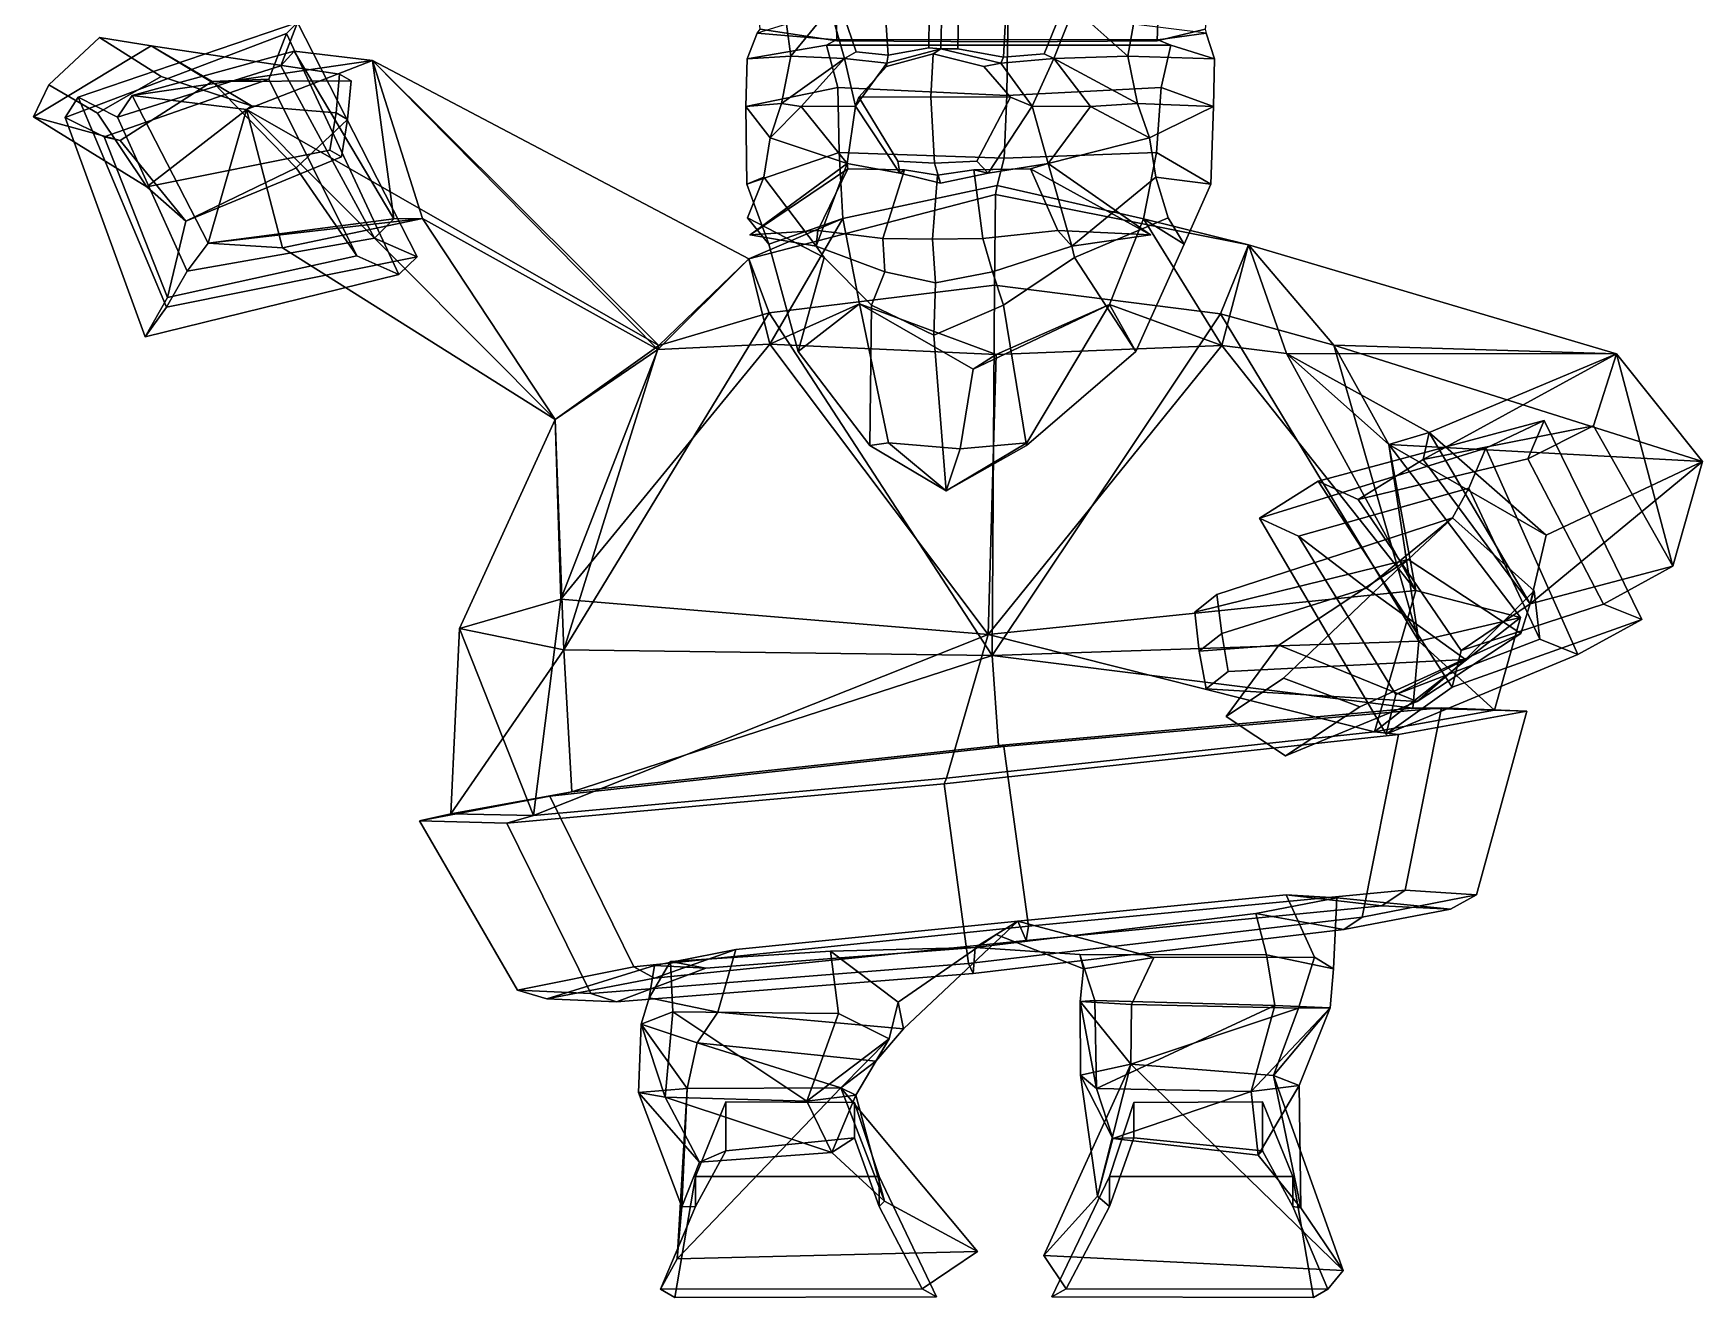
# Model space of a CAD drawing. Extents: x -255 to 185, y -153 to 348.
# Drawn here: x -255.1 to 184.7, y -153 to 180.2 of the extents above; entities that cross this region are included whole.
import ezdxf

# ---------------------------------------------------------------- set-up
doc = ezdxf.new("R2010")
doc.units = 0

msp = doc.modelspace()

# ---------------------------------------------------------------- linework, layer by layer
for p in [(-66.222572, 127.083084, 89.637138), (39.263359, 127.083084, 105.921165)]:
    msp.add_point(p)
for points in [[(-63.615772, 181.305115, 31.94276), (-66.778847, 216.356689, 27.555576), (-44.063305, 209.866287, 8.630617), (-43.405903, 178.257828, 9.94129)], [(53.647171, 181.305115, 50.044823), (41.012802, 178.257828, 22.973137), (42.03484, 209.866287, 21.921721), (57.985985, 216.356689, 46.815716)], [(-43.405903, 178.257828, 9.94129), (-44.063305, 209.866287, 8.630617), (1.888039, 207.216537, -3.524388), (1.665681, 177.979523, -2.083991)], [(41.012802, 178.257828, 22.973137), (1.665681, 177.979523, -2.083991), (1.888039, 207.216537, -3.524388), (42.03484, 209.866287, 21.921721)], [(-29.916672, 174.485229, 101.761505), (-31.123451, 193.026566, 103.529274), (-41.690067, 185.089523, 91.682381), (-38.338566, 175.387405, 95.176292)], [(-19.053858, 185.057297, 107.05761), (-31.123451, 193.026566, 103.529274), (-29.916672, 174.485229, 101.761505), (-19.182201, 176.380859, 107.889008)], [(-11.35046, 185.170303, 108.434357), (-11.509648, 176.124832, 109.465569), (0.508793, 173.904236, 105.802223), (1.482751, 192.365707, 108.352036)], [(0.508793, 173.904236, 105.802223), (11.191002, 174.867905, 100.925957), (15.472085, 185.209595, 97.907326), (1.482751, 192.365707, 108.352036)], [(-55.542297, 174.217697, 72.899765), (-45.18869, 186.868561, 90.701309), (-56.677032, 182.672897, 71.807686)], [(-41.372402, 173.633575, 95.742607), (-45.18869, 186.868561, 90.701309), (-55.542297, 174.217697, 72.899765)], [(-38.338566, 175.387405, 95.176292), (-41.690067, 185.089523, 91.682381), (-45.18869, 186.868561, 90.701309), (-41.372402, 173.633575, 95.742607)], [(-19.182201, 176.380859, 107.889008), (-16.047752, 176.137283, 111.6996), (-15.709216, 186.82869, 109.698982), (-19.053858, 185.057297, 107.05761)], [(-11.509648, 176.124832, 109.465569), (-11.35046, 185.170303, 108.434357), (-15.709216, 186.82869, 109.698982), (-16.047752, 176.137283, 111.6996)], [(11.191002, 174.867905, 100.925957), (13.794371, 173.633575, 104.258797), (18.997942, 186.868561, 100.609901), (15.472085, 185.209595, 97.907326)], [(13.794371, 173.633575, 104.258797), (33.308609, 174.217697, 86.615814), (18.997942, 186.868561, 100.609901)], [(33.308609, 174.217697, 86.615814), (34.777851, 182.672897, 85.92572), (18.997942, 186.868561, 100.609901)], [(-246.80159, 158.073776, 133.712631), (-188.457596, 180.156128, 143.633804), (-185.583435, 183.100906, 110.665543), (-243.382813, 163.391571, 100.384758)], [(-243.382813, 163.391571, 100.384758), (-185.583435, 183.100906, 110.665543), (-189.945602, 171.638016, 108.190933), (-232.964371, 158.134689, 100.737732)], [(-153.971588, 121.31144, 103.93055), (-165.228592, 126.255821, 103.423943), (-189.945602, 171.638016, 108.190933), (-185.583435, 183.100906, 110.665543)], [(-153.971588, 121.31144, 103.93055), (-185.583435, 183.100906, 110.665543), (-188.457596, 180.156128, 143.633804), (-158.827713, 116.67012, 137.201401)], [(-56.677032, 182.672897, 71.807686), (-64.391365, 180.273972, 32.779327), (-67.026314, 173.533615, 33.541374), (-55.542297, 174.217697, 72.899765)], [(-63.615772, 181.305115, 31.94276), (-43.405903, 178.257828, 9.94129), (-43.552105, 178.524857, 9.02585), (-64.391365, 180.273972, 32.779327)], [(34.777851, 182.672897, 85.92572), (33.308609, 174.217697, 86.615814), (56.126816, 173.533615, 52.552719), (53.902344, 180.273972, 51.040512)], [(53.647171, 181.305115, 50.044823), (53.902344, 180.273972, 51.040512), (41.196213, 178.524857, 22.108582), (41.012802, 178.257828, 22.973137)], [(-251.080063, 166.613571, 206.415359), (-237.763992, 179.156372, 217.988693), (-224.138855, 176.940018, 152.466873), (-255.148087, 158.204346, 148.664505)], [(-255.148087, 158.204346, 148.664505), (-224.138855, 176.940018, 152.466873), (-208.003754, 167.501816, 124.292854), (-232.28627, 152.020691, 121.928535)], [(-238.229385, 159.198929, 223.505905), (-221.485886, 168.883438, 225.134064), (-237.763992, 179.156372, 217.988693), (-251.080063, 166.613571, 206.415359)], [(-246.80159, 158.073776, 133.712631), (-236.519684, 152.928406, 134.068192), (-193.105637, 168.182617, 141.038025), (-188.457596, 180.156128, 143.633804)], [(-221.485886, 168.883438, 225.134064), (-197.637146, 161.112137, 178.442535), (-224.138855, 176.940018, 152.466873), (-237.763992, 179.156372, 217.988693)], [(-174.480911, 169.444504, 182.858292), (-171.381012, 167.681885, 170.845016), (-208.003754, 167.501816, 124.292854), (-224.138855, 176.940018, 152.466873)], [(-175.38559, 159.244049, 185.126144), (-174.480911, 169.444504, 182.858292), (-224.138855, 176.940018, 152.466873), (-197.637146, 161.112137, 178.442535)], [(-158.827713, 116.67012, 137.201401), (-188.457596, 180.156128, 143.633804), (-193.105637, 168.182617, 141.038025), (-169.872818, 121.562004, 136.711227)], [(-67.38401, 160.975174, 35.711987), (-67.026314, 173.533615, 33.541374), (-46.154213, 177.110245, 5.840429), (-43.133179, 165.985321, 4.73352)], [(-67.026314, 173.533615, 33.541374), (-64.391365, 180.273972, 32.779327), (-43.552105, 178.524857, 9.02585), (-46.154213, 177.110245, 5.840429)], [(-46.154213, 177.110245, 5.840429), (-43.552105, 178.524857, 9.02585), (1.469992, 178.639954, -1.585823), (1.573461, 177.078156, -2.448456)], [(-43.133179, 165.985321, 4.73352), (-46.154213, 177.110245, 5.840429), (1.573461, 177.078156, -2.448456), (1.350809, 163.872452, -1.006172)], [(-43.405903, 178.257828, 9.94129), (1.665681, 177.979523, -2.083991), (1.469992, 178.639954, -1.585823), (-43.552105, 178.524857, 9.02585)], [(-18.038393, 174.781555, 126.332764), (-16.047752, 176.137283, 111.6996), (-30.226189, 172.398865, 103.987755), (-30.288801, 171.523148, 120.780563)], [(-29.916672, 174.485229, 101.761505), (-30.226189, 172.398865, 103.987755), (-16.047752, 176.137283, 111.6996), (-19.182201, 176.380859, 107.889008)], [(-18.038393, 174.781555, 126.332764), (-4.683965, 171.523148, 124.733231), (-0.203789, 172.398865, 108.62236), (-16.047752, 176.137283, 111.6996)], [(0.508793, 173.904236, 105.802223), (-11.509648, 176.124832, 109.465569), (-16.047752, 176.137283, 111.6996), (-0.203789, 172.398865, 108.62236)], [(42.033154, 165.985321, 17.880779), (1.350809, 163.872452, -1.006172), (1.573461, 177.078156, -2.448456), (44.579754, 177.110245, 19.847174)], [(41.012802, 178.257828, 22.973137), (41.196213, 178.524857, 22.108582), (1.469992, 178.639954, -1.585823), (1.665681, 177.979523, -2.083991)], [(44.579754, 177.110245, 19.847174), (1.573461, 177.078156, -2.448456), (1.469992, 178.639954, -1.585823), (41.196213, 178.524857, 22.108582)], [(56.126816, 173.533615, 52.552719), (44.579754, 177.110245, 19.847174), (41.196213, 178.524857, 22.108582), (53.902344, 180.273972, 51.040512)], [(55.813305, 160.975174, 54.730148), (42.033154, 165.985321, 17.880779), (44.579754, 177.110245, 19.847174), (56.126816, 173.533615, 52.552719)], [(-232.964371, 158.134689, 100.737732), (-189.945602, 171.638016, 108.190933), (-186.414871, 175.498718, 71.490311), (-229.087021, 163.812515, 64.388062)], [(-229.087021, 163.812515, 64.388062), (-186.414871, 175.498718, 71.490311), (-165.761673, 173.111649, 21.410667)], [(-229.087021, 163.812515, 64.388062), (-165.761673, 173.111649, 21.410667), (-198.951675, 160.195145, -5.183687)], [(-90.337349, 97.985352, -41.213226), (-198.951675, 160.195145, -5.183687), (-165.761673, 173.111649, 21.410667)], [(-186.414871, 175.498718, 71.490311), (-189.945602, 171.638016, 108.190933), (-165.228592, 126.255821, 103.423943), (-160.163696, 131.374725, 67.121361)], [(-160.163696, 131.374725, 67.121361), (-165.761673, 173.111649, 21.410667), (-186.414871, 175.498718, 71.490311)], [(-90.630913, 96.917099, 36.567669), (-66.61805, 120.829483, -16.016901), (-165.761673, 173.111649, 21.410667)], [(-90.630913, 96.917099, 36.567669), (-165.761673, 173.111649, 21.410667), (-152.562958, 131.456985, 49.060009)], [(-90.337349, 97.985352, -41.213226), (-165.761673, 173.111649, 21.410667), (-66.61805, 120.829483, -16.016901)], [(-160.163696, 131.374725, 67.121361), (-152.562958, 131.456985, 49.060009), (-165.761673, 173.111649, 21.410667)], [(-55.542297, 174.217697, 72.899765), (-67.026314, 173.533615, 33.541374), (-67.38401, 160.975174, 35.711987), (-57.989632, 161.755402, 72.328491)], [(-57.989632, 161.755402, 72.328491), (-41.372402, 173.633575, 95.742607), (-55.542297, 174.217697, 72.899765)], [(-52.847858, 160.919083, 97.23243), (-41.372402, 173.633575, 95.742607), (-57.989632, 161.755402, 72.328491)], [(-52.847858, 160.919083, 97.23243), (-38.483135, 161.05722, 102.60128), (-41.372402, 173.633575, 95.742607)], [(-29.916672, 174.485229, 101.761505), (-38.338566, 175.387405, 95.176292), (-41.372402, 173.633575, 95.742607), (-30.226189, 172.398865, 103.987755)], [(-38.483135, 161.05722, 102.60128), (-30.226189, 172.398865, 103.987755), (-41.372402, 173.633575, 95.742607)], [(-37.649647, 163.371857, 120.863708), (-30.288801, 171.523148, 120.780563), (-30.226189, 172.398865, 103.987755), (-38.483135, 161.05722, 102.60128)], [(-18.680056, 163.528275, 130.489365), (-18.038393, 174.781555, 126.332764), (-30.288801, 171.523148, 120.780563), (-37.649647, 163.371857, 120.863708)], [(-18.680056, 163.528275, 130.489365), (2.30915, 163.371857, 127.032211), (-4.683965, 171.523148, 124.733231), (-18.038393, 174.781555, 126.332764)], [(2.30915, 163.371857, 127.032211), (8.086886, 161.05722, 109.790367), (-0.203789, 172.398865, 108.62236), (-4.683965, 171.523148, 124.733231)], [(0.508793, 173.904236, 105.802223), (-0.203789, 172.398865, 108.62236), (13.794371, 173.633575, 104.258797), (11.191002, 174.867905, 100.925957)], [(8.086886, 161.05722, 109.790367), (13.794371, 173.633575, 104.258797), (-0.203789, 172.398865, 108.62236)], [(23.401918, 160.919083, 109.00322), (13.794371, 173.633575, 104.258797), (8.086886, 161.05722, 109.790367)], [(35.814289, 161.755402, 86.809158), (33.308609, 174.217697, 86.615814), (13.794371, 173.633575, 104.258797)], [(23.401918, 160.919083, 109.00322), (35.814289, 161.755402, 86.809158), (13.794371, 173.633575, 104.258797)], [(33.308609, 174.217697, 86.615814), (35.814289, 161.755402, 86.809158), (55.813305, 160.975174, 54.730148), (56.126816, 173.533615, 52.552719)], [(-238.229385, 159.198929, 223.505905), (-225.240341, 139.740845, 161.111969), (-197.637146, 161.112137, 178.442535), (-221.485886, 168.883438, 225.134064)], [(-232.28627, 152.020691, 121.928535), (-208.003754, 167.501816, 124.292854), (-193.105637, 168.182617, 141.038025), (-236.519684, 152.928406, 134.068192)], [(-185.90657, 144.808517, 130.927795), (-169.872818, 121.562004, 136.711227), (-193.105637, 168.182617, 141.038025), (-208.003754, 167.501816, 124.292854)], [(-172.401627, 157.479691, 173.063446), (-185.90657, 144.808517, 130.927795), (-208.003754, 167.501816, 124.292854), (-171.381012, 167.681885, 170.845016)], [(-175.38559, 159.244049, 185.126144), (-172.401627, 157.479691, 173.063446), (-171.381012, 167.681885, 170.845016), (-174.480911, 169.444504, 182.858292)], [(-238.229385, 159.198929, 223.505905), (-251.080063, 166.613571, 206.415359), (-255.148087, 158.204346, 148.664505), (-225.240341, 139.740845, 161.111969)], [(-220.090393, 108.032555, 93.748138), (-225.716736, 100.283081, 127.336884), (-246.80159, 158.073776, 133.712631), (-243.382813, 163.391571, 100.384758)], [(-220.090393, 108.032555, 93.748138), (-243.382813, 163.391571, 100.384758), (-232.964371, 158.134689, 100.737732), (-214.591171, 117.54747, 96.02726)], [(-209.069748, 124.959267, 60.169834), (-214.591171, 117.54747, 96.02726), (-232.964371, 158.134689, 100.737732), (-229.087021, 163.812515, 64.388062)], [(-209.069748, 124.959267, 60.169834), (-229.087021, 163.812515, 64.388062), (-198.951675, 160.195145, -5.183687)], [(-67.145752, 140.464691, 37.103729), (-67.38401, 160.975174, 35.711987), (-43.133179, 165.985321, 4.73352), (-42.777374, 148.864197, 7.760934)], [(-42.777374, 148.864197, 7.760934), (-43.133179, 165.985321, 4.73352), (1.350809, 163.872452, -1.006172), (0.664328, 147.344559, 3.440773)], [(-27.326706, 146.49855, 117.386497), (-37.649647, 163.371857, 120.863708), (-38.483135, 161.05722, 102.60128), (-26.780931, 143.373932, 104.097717)], [(-17.724314, 145.989075, 124.298195), (-18.680056, 163.528275, 130.489365), (-37.649647, 163.371857, 120.863708), (-27.326706, 146.49855, 117.386497)], [(-17.724314, 145.989075, 124.298195), (-6.484663, 146.49855, 120.60392), (2.30915, 163.371857, 127.032211), (-18.680056, 163.528275, 130.489365)], [(-6.484663, 146.49855, 120.60392), (-3.52182, 143.373932, 107.688263), (8.086886, 161.05722, 109.790367), (2.30915, 163.371857, 127.032211)], [(40.780975, 148.864197, 20.659967), (0.664328, 147.344559, 3.440773), (1.350809, 163.872452, -1.006172), (42.033154, 165.985321, 17.880779)], [(55.166447, 140.464691, 55.985252), (40.780975, 148.864197, 20.659967), (42.033154, 165.985321, 17.880779), (55.813305, 160.975174, 54.730148)], [(-177.010605, 149.406158, 187.17012), (-175.38559, 159.244049, 185.126144), (-197.637146, 161.112137, 178.442535), (-225.240341, 139.740845, 161.111969)], [(-209.069748, 124.959267, 60.169834), (-198.951675, 160.195145, -5.183687), (-189.459579, 123.680771, 17.093657)], [(-117.661179, 78.481995, -2.581536), (-198.951675, 160.195145, -5.183687), (-90.337349, 97.985352, -41.213226)], [(-189.459579, 123.680771, 17.093657), (-198.951675, 160.195145, -5.183687), (-117.661179, 78.481995, -2.581536)], [(-177.010605, 149.406158, 187.17012), (-173.912262, 147.638229, 175.117096), (-172.401627, 157.479691, 173.063446), (-175.38559, 159.244049, 185.126144)], [(-57.989632, 161.755402, 72.328491), (-67.38401, 160.975174, 35.711987), (-61.008141, 152.696167, 71.257843)], [(-62.660114, 142.296875, 71.157944), (-61.008141, 152.696167, 71.257843), (-67.38401, 160.975174, 35.711987), (-67.145752, 140.464691, 37.103729)], [(-61.008141, 152.696167, 71.257843), (-52.847858, 160.919083, 97.23243), (-57.989632, 161.755402, 72.328491)], [(-40.692982, 145.882019, 95.827637), (-52.847858, 160.919083, 97.23243), (-61.008141, 152.696167, 71.257843)], [(-40.692982, 145.882019, 95.827637), (-38.483135, 161.05722, 102.60128), (-52.847858, 160.919083, 97.23243)], [(-26.780931, 143.373932, 104.097717), (-38.483135, 161.05722, 102.60128), (-40.692982, 145.882019, 95.827637)], [(-3.52182, 143.373932, 107.688263), (12.236502, 145.882019, 103.998444), (8.086886, 161.05722, 109.790367)], [(12.236502, 145.882019, 103.998444), (23.401918, 160.919083, 109.00322), (8.086886, 161.05722, 109.790367)], [(12.236502, 145.882019, 103.998444), (39.015144, 152.696167, 86.698593), (23.401918, 160.919083, 109.00322)], [(39.015144, 152.696167, 86.698593), (35.814289, 161.755402, 86.809158), (23.401918, 160.919083, 109.00322)], [(35.814289, 161.755402, 86.809158), (39.015144, 152.696167, 86.698593), (55.813305, 160.975174, 54.730148)], [(40.620342, 142.296875, 87.101517), (55.166447, 140.464691, 55.985252), (55.813305, 160.975174, 54.730148), (39.015144, 152.696167, 86.698593)], [(-225.240341, 139.740845, 161.111969), (-255.148087, 158.204346, 148.664505), (-232.28627, 152.020691, 121.928535), (-214.934036, 130.730011, 127.693863)], [(-225.716736, 100.283081, 127.336884), (-219.791306, 110.567017, 129.798019), (-236.519684, 152.928406, 134.068192), (-246.80159, 158.073776, 133.712631)], [(-173.912262, 147.638229, 175.117096), (-214.934036, 130.730011, 127.693863), (-185.90657, 144.808517, 130.927795), (-172.401627, 157.479691, 173.063446)], [(-214.934036, 130.730011, 127.693863), (-232.28627, 152.020691, 121.928535), (-236.519684, 152.928406, 134.068192), (-219.791306, 110.567017, 129.798019)], [(-62.660114, 142.296875, 71.157944), (-48.880344, 124.149048, 101.051727), (-40.692982, 145.882019, 95.827637), (-61.008141, 152.696167, 71.257843)], [(40.620342, 142.296875, 87.101517), (39.015144, 152.696167, 86.698593), (12.236502, 145.882019, 103.998444), (18.467363, 124.149048, 111.448296)], [(-177.010605, 149.406158, 187.17012), (-225.240341, 139.740845, 161.111969), (-214.934036, 130.730011, 127.693863), (-173.912262, 147.638229, 175.117096)], [(-61.363564, 124.649696, 42.216919), (-67.145752, 140.464691, 37.103729), (-42.777374, 148.864197, 7.760934), (-41.830132, 131.439804, 16.072109)], [(-40.484512, 144.494675, 110.393547), (-40.692982, 145.882019, 95.827637), (-66.222572, 127.083084, 89.637138)], [(-66.222572, 127.083084, 89.637138), (-40.692982, 145.882019, 95.827637), (-48.880344, 124.149048, 101.051727)], [(-41.830132, 131.439804, 16.072109), (-42.777374, 148.864197, 7.760934), (0.664328, 147.344559, 3.440773), (-1.163156, 140.133286, -2.944823)], [(-40.484512, 144.494675, 110.393547), (-25.596313, 144.244858, 112.812729), (-26.780931, 143.373932, 104.097717), (-40.692982, 145.882019, 95.827637)], [(-17.724314, 145.989075, 124.298195), (-27.326706, 146.49855, 117.386497), (-26.780931, 143.373932, 104.097717), (-16.077002, 140.706894, 111.889069)], [(-17.724314, 145.989075, 124.298195), (-16.077002, 140.706894, 111.889069), (-3.52182, 143.373932, 107.688263), (-6.484663, 146.49855, 120.60392)], [(7.645284, 144.494675, 117.82341), (12.236502, 145.882019, 103.998444), (-3.52182, 143.373932, 107.688263), (-7.279364, 144.244858, 115.64035)], [(37.406353, 131.320496, 20.337887), (-1.163156, 140.133286, -2.944823), (0.664328, 147.344559, 3.440773), (40.780975, 148.864197, 20.659967)], [(7.645284, 144.494675, 117.82341), (39.263359, 127.083084, 105.921165), (12.236502, 145.882019, 103.998444)], [(39.263359, 127.083084, 105.921165), (18.467363, 124.149048, 111.448296), (12.236502, 145.882019, 103.998444)], [(48.111507, 124.649696, 59.11676), (37.406353, 131.320496, 20.337887), (40.780975, 148.864197, 20.659967), (55.166447, 140.464691, 55.985252)], [(-214.934036, 130.730011, 127.693863), (-219.791306, 110.567017, 129.798019), (-169.872818, 121.562004, 136.711227), (-185.90657, 144.808517, 130.927795)], [(-61.363564, 124.649696, 42.216919), (-66.927933, 131.577713, 73.759735), (-62.660114, 142.296875, 71.157944), (-67.145752, 140.464691, 37.103729)], [(-62.660114, 142.296875, 71.157944), (-66.927933, 131.577713, 73.759735), (-46.775249, 121.106827, 92.01059), (-48.880344, 124.149048, 101.051727)], [(-48.435726, 128.268234, 111.604538), (-40.484512, 144.494675, 110.393547), (-66.222572, 127.083084, 89.637138)], [(-25.596313, 144.244858, 112.812729), (-40.484512, 144.494675, 110.393547), (-48.435726, 128.268234, 111.604538), (-31.319176, 126.161255, 123.241043)], [(-31.319176, 126.161255, 123.241043), (-18.250368, 125.965935, 125.967888), (-16.86758, 142.892532, 117.010345), (-25.596313, 144.244858, 112.812729)], [(-16.86758, 142.892532, 117.010345), (-16.077002, 140.706894, 111.889069), (-26.780931, 143.373932, 104.097717), (-25.596313, 144.244858, 112.812729)], [(-4.967642, 126.161255, 127.308975), (-7.279364, 144.244858, 115.64035), (-16.86758, 142.892532, 117.010345), (-18.250368, 125.965935, 125.967888)], [(-16.86758, 142.892532, 117.010345), (-7.279364, 144.244858, 115.64035), (-3.52182, 143.373932, 107.688263), (-16.077002, 140.706894, 111.889069)], [(-7.279364, 144.244858, 115.64035), (-4.967642, 126.161255, 127.308975), (14.861176, 128.268234, 121.375778), (7.645284, 144.494675, 117.82341)], [(14.861176, 128.268234, 121.375778), (39.263359, 127.083084, 105.921165), (7.645284, 144.494675, 117.82341)], [(40.620342, 142.296875, 87.101517), (18.467363, 124.149048, 111.448296), (19.186682, 121.106827, 102.193245), (43.904896, 131.577713, 90.869179)], [(48.111507, 124.649696, 59.11676), (55.166447, 140.464691, 55.985252), (40.620342, 142.296875, 87.101517), (43.904896, 131.577713, 90.869179)], [(-1.56854, 137.712708, -19.10129), (-66.61805, 120.829483, -16.016901), (-41.830132, 131.439804, 16.072109), (-1.163156, 140.133286, -2.944823)], [(-1.56854, 137.712708, -19.10129), (-1.861367, 113.901237, -60.303764), (-61.276657, 106.541382, -53.880993), (-66.61805, 120.829483, -16.016901)], [(-1.56854, 137.712708, -19.10129), (65.047554, 124.511055, -17.582775), (57.644547, 106.321152, -54.058025), (-1.861367, 113.901237, -60.303764)], [(-1.163156, 140.133286, -2.944823), (37.406353, 131.320496, 20.337887), (65.047554, 124.511055, -17.582775), (-1.56854, 137.712708, -19.10129)], [(-160.163696, 131.374725, 67.121361), (-165.228592, 126.255821, 103.423943), (-214.591171, 117.54747, 96.02726), (-209.069748, 124.959267, 60.169834)], [(-209.069748, 124.959267, 60.169834), (-189.459579, 123.680771, 17.093657), (-152.562958, 131.456985, 49.060009)], [(-209.069748, 124.959267, 60.169834), (-152.562958, 131.456985, 49.060009), (-160.163696, 131.374725, 67.121361)], [(-189.459579, 123.680771, 17.093657), (-117.661179, 78.481995, -2.581536), (-152.562958, 131.456985, 49.060009)], [(-117.661179, 78.481995, -2.581536), (-90.630913, 96.917099, 36.567669), (-152.562958, 131.456985, 49.060009)], [(-46.775249, 121.106827, 92.01059), (-66.927933, 131.577713, 73.759735), (-61.363564, 124.649696, 42.216919), (-53.633892, 96.401901, 59.936028)], [(-66.61805, 120.829483, -16.016901), (-61.117832, 98.2696, 45.175285), (-41.830132, 131.439804, 16.072109)], [(-48.880344, 124.149048, 101.051727), (-48.435726, 128.268234, 111.604538), (-66.222572, 127.083084, 89.637138)], [(-53.633892, 96.401901, 59.936028), (-61.363564, 124.649696, 42.216919), (-41.830132, 131.439804, 16.072109), (-37.405914, 108.912811, 43.150249)], [(-61.117832, 98.2696, 45.175285), (-37.405914, 108.912811, 43.150249), (-41.830132, 131.439804, 16.072109)], [(-31.319176, 126.161255, 123.241043), (-48.435726, 128.268234, 111.604538), (-48.880344, 124.149048, 101.051727), (-30.780252, 117.339317, 113.012444)], [(-4.967642, 126.161255, 127.308975), (-2.396972, 117.339317, 117.394012), (18.467363, 124.149048, 111.448296), (14.861176, 128.268234, 121.375778)], [(18.467363, 124.149048, 111.448296), (39.263359, 127.083084, 105.921165), (14.861176, 128.268234, 121.375778)], [(19.186682, 121.106827, 102.193245), (35.39835, 96.401901, 73.680069), (48.111507, 124.649696, 59.11676), (43.904896, 131.577713, 90.869179)], [(35.39835, 96.401901, 73.680069), (28.431683, 108.776924, 48.00967), (37.406353, 131.320496, 20.337887), (48.111507, 124.649696, 59.11676)], [(58.029037, 97.992752, 44.95274), (37.406353, 131.320496, 20.337887), (28.431683, 108.776924, 48.00967)], [(65.047554, 124.511055, -17.582775), (37.406353, 131.320496, 20.337887), (58.029037, 97.992752, 44.95274)], [(-220.090393, 108.032555, 93.748138), (-214.591171, 117.54747, 96.02726), (-165.228592, 126.255821, 103.423943), (-153.971588, 121.31144, 103.93055)], [(-34.324596, 108.62722, 114.566277), (-30.780252, 117.339317, 113.012444), (-48.880344, 124.149048, 101.051727), (-46.775249, 121.106827, 92.01059)], [(-18.250368, 125.965935, 125.967888), (-31.319176, 126.161255, 123.241043), (-30.780252, 117.339317, 113.012444), (-17.444, 114.502724, 120.744331)], [(-18.250368, 125.965935, 125.967888), (-17.444, 114.502724, 120.744331), (-2.396972, 117.339317, 117.394012), (-4.967642, 126.161255, 127.308975)], [(0.513804, 108.62722, 119.944328), (19.186682, 121.106827, 102.193245), (18.467363, 124.149048, 111.448296), (-2.396972, 117.339317, 117.394012)], [(87.554291, 98.052299, -41.483418), (57.644547, 106.321152, -54.058025), (65.047554, 124.511055, -17.582775)], [(75.112999, 95.839668, 33.118591), (65.047554, 124.511055, -17.582775), (58.029037, 97.992752, 44.95274)], [(75.112999, 95.839668, 33.118591), (162.087585, 95.749313, 50.156635), (65.047554, 124.511055, -17.582775)], [(87.554291, 98.052299, -41.483418), (65.047554, 124.511055, -17.582775), (162.087585, 95.749313, 50.156635)], [(-225.716736, 100.283081, 127.336884), (-158.827713, 116.67012, 137.201401), (-169.872818, 121.562004, 136.711227), (-219.791306, 110.567017, 129.798019)], [(-220.090393, 108.032555, 93.748138), (-153.971588, 121.31144, 103.93055), (-158.827713, 116.67012, 137.201401), (-225.716736, 100.283081, 127.336884)], [(-90.630913, 96.917099, 36.567669), (-61.117832, 98.2696, 45.175285), (-66.61805, 120.829483, -16.016901)], [(-90.337349, 97.985352, -41.213226), (-66.61805, 120.829483, -16.016901), (-61.276657, 106.541382, -53.880993)], [(-34.727776, 71.582695, 95.753021), (-34.324596, 108.62722, 114.566277), (-46.775249, 121.106827, 92.01059), (-53.633892, 96.401901, 59.936028)], [(6.571483, 71.582695, 102.128456), (35.39835, 96.401901, 73.680069), (19.186682, 121.106827, 102.193245), (0.513804, 108.62722, 119.944328)], [(-17.898626, 100.67099, 123.689339), (-17.444, 114.502724, 120.744331), (-30.780252, 117.339317, 113.012444), (-34.324596, 108.62722, 114.566277)], [(-17.898626, 100.67099, 123.689339), (0.513804, 108.62722, 119.944328), (-2.396972, 117.339317, 117.394012), (-17.444, 114.502724, 120.744331)], [(-2.478361, 16.238962, -104.221603), (-61.276657, 106.541382, -53.880993), (-1.861367, 113.901237, -60.303764)], [(-2.478361, 16.238962, -104.221603), (-1.861367, 113.901237, -60.303764), (57.644547, 106.321152, -54.058025)], [(-115.325348, 17.755062, -69.539284), (-61.276657, 106.541382, -53.880993), (-2.478361, 16.238962, -104.221603)], [(-115.325348, 17.755062, -69.539284), (-90.337349, 97.985352, -41.213226), (-61.276657, 106.541382, -53.880993)], [(-1.414964, 95.567116, 49.539093), (-37.405914, 108.912811, 43.150249), (-61.117832, 98.2696, 45.175285)], [(-34.727776, 71.582695, 95.753021), (-53.633892, 96.401901, 59.936028), (-37.405914, 108.912811, 43.150249), (-29.784256, 72.281937, 80.000748)], [(-29.784256, 72.281937, 80.000748), (-37.405914, 108.912811, 43.150249), (-7.534713, 91.759392, 56.553185), (-10.91467, 70.738167, 78.448135)], [(-7.534713, 91.759392, 56.553185), (-37.405914, 108.912811, 43.150249), (-1.414964, 95.567116, 49.539093)], [(-14.580468, 59.665447, 102.194725), (-17.898626, 100.67099, 123.689339), (-34.324596, 108.62722, 114.566277), (-34.727776, 71.582695, 95.753021)], [(-14.580468, 59.665447, 102.194725), (6.571483, 71.582695, 102.128456), (0.513804, 108.62722, 119.944328), (-17.898626, 100.67099, 123.689339)], [(6.608298, 72.281937, 85.618736), (-10.91467, 70.738167, 78.448135), (-7.534713, 91.759392, 56.553185), (28.431683, 108.776924, 48.00967)], [(-7.534713, 91.759392, 56.553185), (-1.414964, 95.567116, 49.539093), (28.431683, 108.776924, 48.00967)], [(109.989861, 20.075575, -68.352814), (-2.478361, 16.238962, -104.221603), (57.644547, 106.321152, -54.058025)], [(-1.414964, 95.567116, 49.539093), (58.029037, 97.992752, 44.95274), (28.431683, 108.776924, 48.00967)], [(6.571483, 71.582695, 102.128456), (6.608298, 72.281937, 85.618736), (28.431683, 108.776924, 48.00967), (35.39835, 96.401901, 73.680069)], [(109.989861, 20.075575, -68.352814), (57.644547, 106.321152, -54.058025), (87.554291, 98.052299, -41.483418)], [(-115.325348, 17.755062, -69.539284), (-117.661179, 78.481995, -2.581536), (-90.337349, 97.985352, -41.213226)], [(-116.194695, 31.066332, 88.533356), (-90.630913, 96.917099, 36.567669), (-117.661179, 78.481995, -2.581536)], [(-3.515114, 21.767004, 123.164192), (-61.117832, 98.2696, 45.175285), (-116.194695, 31.066332, 88.533356)], [(-116.194695, 31.066332, 88.533356), (-61.117832, 98.2696, 45.175285), (-90.630913, 96.917099, 36.567669)], [(-3.515114, 21.767004, 123.164192), (-1.414964, 95.567116, 49.539093), (-61.117832, 98.2696, 45.175285)], [(-3.515114, 21.767004, 123.164192), (58.029037, 97.992752, 44.95274), (-1.414964, 95.567116, 49.539093)], [(-3.515114, 21.767004, 123.164192), (109.120522, 33.38686, 89.719826), (58.029037, 97.992752, 44.95274)], [(109.120522, 33.38686, 89.719826), (75.112999, 95.839668, 33.118591), (58.029037, 97.992752, 44.95274)], [(109.989861, 20.075575, -68.352814), (87.554291, 98.052299, -41.483418), (102.079247, 71.905907, -4.06725)], [(87.554291, 98.052299, -41.483418), (162.087585, 95.749313, 50.156635), (184.737564, 67.377281, 26.569925)], [(102.079247, 71.905907, -4.06725), (87.554291, 98.052299, -41.483418), (184.737564, 67.377281, 26.569925)], [(109.120522, 33.38686, 89.719826), (102.079247, 71.905907, -4.06725), (75.112999, 95.839668, 33.118591)], [(102.079247, 71.905907, -4.06725), (112.687141, 75.054512, 55.055843), (75.112999, 95.839668, 33.118591)], [(75.112999, 95.839668, 33.118591), (112.687141, 75.054512, 55.055843), (162.087585, 95.749313, 50.156635)], [(111.092361, 67.937332, 70.573143), (162.087585, 95.749313, 50.156635), (112.687141, 75.054512, 55.055843)], [(111.092361, 67.937332, 70.573143), (156.022568, 76.785576, 99.959961), (162.087585, 95.749313, 50.156635)], [(176.847504, 39.799725, 97.724945), (162.087585, 95.749313, 50.156635), (156.022568, 76.785576, 99.959961)], [(176.847504, 39.799725, 97.724945), (184.737564, 67.377281, 26.569925), (162.087585, 95.749313, 50.156635)], [(-116.194695, 31.066332, 88.533356), (-117.661179, 78.481995, -2.581536), (-142.868484, 23.387659, 0.526646)], [(-142.868484, 23.387659, 0.526646), (-117.661179, 78.481995, -2.581536), (-115.325348, 17.755062, -69.539284)], [(83.451775, 62.213886, 97.199608), (67.924149, 52.436584, 125.54155), (127.580605, 70.934776, 166.181732), (142.974609, 78.199242, 137.776062)], [(83.451775, 62.213886, 97.199608), (142.974609, 78.199242, 137.776062), (138.676086, 68.094612, 131.391846), (93.970009, 57.400509, 101.422249)], [(156.022568, 76.785576, 99.959961), (111.092361, 67.937332, 70.573143), (93.970009, 57.400509, 101.422249), (138.676086, 68.094612, 131.391846)], [(143.549332, 48.012684, 29.465343), (112.687141, 75.054512, 55.055843), (102.079247, 71.905907, -4.06725)], [(139.327362, 29.84569, 72.194801), (111.092361, 67.937332, 70.573143), (112.687141, 75.054512, 55.055843)], [(139.327362, 29.84569, 72.194801), (112.687141, 75.054512, 55.055843), (143.549332, 48.012684, 29.465343)], [(151.854141, 16.521688, 160.198181), (168.753052, 25.712179, 132.42247), (142.974609, 78.199242, 137.776062), (127.580605, 70.934776, 166.181732)], [(168.753052, 25.712179, 132.42247), (158.592194, 29.747711, 128.106232), (138.676086, 68.094612, 131.391846), (142.974609, 78.199242, 137.776062)], [(158.592194, 29.747711, 128.106232), (176.847504, 39.799725, 97.724945), (156.022568, 76.785576, 99.959961), (138.676086, 68.094612, 131.391846)], [(-14.580468, 59.665447, 102.194725), (-34.727776, 71.582695, 95.753021), (-29.784256, 72.281937, 80.000748)], [(-14.580468, 59.665447, 102.194725), (-29.784256, 72.281937, 80.000748), (-10.91467, 70.738167, 78.448135)], [(-14.580468, 59.665447, 102.194725), (-10.91467, 70.738167, 78.448135), (6.608298, 72.281937, 85.618736)], [(-14.580468, 59.665447, 102.194725), (6.608298, 72.281937, 85.618736), (6.571483, 71.582695, 102.128456)], [(67.924149, 52.436584, 125.54155), (78.269806, 47.738811, 129.70903), (123.151001, 60.316135, 159.523392), (127.580605, 70.934776, 166.181732)], [(109.120522, 33.38686, 89.719826), (136.760727, 26.267559, 1.999128), (102.079247, 71.905907, -4.06725)], [(136.760727, 26.267559, 1.999128), (109.989861, 20.075575, -68.352814), (102.079247, 71.905907, -4.06725)], [(143.549332, 48.012684, 29.465343), (102.079247, 71.905907, -4.06725), (184.737564, 67.377281, 26.569925)], [(151.854141, 16.521688, 160.198181), (127.580605, 70.934776, 166.181732), (123.151001, 60.316135, 159.523392), (141.853134, 20.530567, 155.96405)], [(111.092361, 67.937332, 70.573143), (139.327362, 29.84569, 72.194801), (121.070854, 17.578066, 101.720398), (93.970009, 57.400509, 101.422249)], [(139.327362, 29.84569, 72.194801), (143.549332, 48.012684, 29.465343), (184.737564, 67.377281, 26.569925)], [(139.327362, 29.84569, 72.194801), (184.737564, 67.377281, 26.569925), (176.847504, 39.799725, 97.724945)], [(118.741493, 7.879349, 96.631104), (101.347115, -4.445488, 124.025154), (67.924149, 52.436584, 125.54155), (83.451775, 62.213886, 97.199608)], [(118.741493, 7.879349, 96.631104), (83.451775, 62.213886, 97.199608), (93.970009, 57.400509, 101.422249), (121.070854, 17.578066, 101.720398)], [(96.205933, 33.972073, 121.992516), (118.829102, 52.581005, 141.788895), (123.151001, 60.316135, 159.523392), (78.269806, 47.738811, 129.70903)], [(140.36171, 33.285919, 145.621292), (141.853134, 20.530567, 155.96405), (123.151001, 60.316135, 159.523392), (118.829102, 52.581005, 141.788895)], [(50.921806, 27.716385, 154.088272), (107.166222, 41.529652, 171.634048), (118.829102, 52.581005, 141.788895), (56.759239, 32.321743, 143.252609)], [(58.04409, 22.03504, 139.900681), (56.759239, 32.321743, 143.252609), (118.829102, 52.581005, 141.788895), (96.205933, 33.972073, 121.992516)], [(101.347115, -4.445488, 124.025154), (103.876778, 6.024367, 129.527817), (78.269806, 47.738811, 129.70903), (67.924149, 52.436584, 125.54155)], [(136.857483, 22.091642, 179.884171), (140.36171, 33.285919, 145.621292), (118.829102, 52.581005, 141.788895), (107.166222, 41.529652, 171.634048)], [(122.22467, 15.2131, 128.634399), (96.205933, 33.972073, 121.992516), (78.269806, 47.738811, 129.70903), (103.876778, 6.024367, 129.527817)], [(52.085712, 17.42482, 150.691727), (73.038391, 18.987551, 162.262665), (107.166222, 41.529652, 171.634048), (50.921806, 27.716385, 154.088272)], [(59.156639, 0.167708, 212.78067), (74.250046, 10.311631, 224.561081), (107.166222, 41.529652, 171.634048), (73.038391, 18.987551, 162.262665)], [(94.3666, 2.692409, 219.225204), (136.857483, 22.091642, 179.884171), (107.166222, 41.529652, 171.634048), (74.250046, 10.311631, 224.561081)], [(139.327362, 29.84569, 72.194801), (176.847504, 39.799725, 97.724945), (158.592194, 29.747711, 128.106232), (121.070854, 17.578066, 101.720398)], [(-123.32827, -25.892916, 74.710999), (-116.194695, 31.066332, 88.533356), (-142.868484, 23.387659, 0.526646)], [(-123.32827, -25.892916, 74.710999), (-3.515114, 21.767004, 123.164192), (-116.194695, 31.066332, 88.533356)], [(98.28801, -3.883314, 87.020805), (109.120522, 33.38686, 89.719826), (-3.515114, 21.767004, 123.164192)], [(52.085712, 17.42482, 150.691727), (50.921806, 27.716385, 154.088272), (56.759239, 32.321743, 143.252609), (58.04409, 22.03504, 139.900681)], [(59.740509, 12.075589, 136.963715), (58.04409, 22.03504, 139.900681), (96.205933, 33.972073, 121.992516), (122.22467, 15.2131, 128.634399)], [(98.28801, -3.883314, 87.020805), (136.760727, 26.267559, 1.999128), (109.120522, 33.38686, 89.719826)], [(122.22467, 15.2131, 128.634399), (103.876778, 6.024367, 129.527817), (141.853134, 20.530567, 155.96405), (140.36171, 33.285919, 145.621292)], [(109.49276, 4.143951, 158.018051), (122.22467, 15.2131, 128.634399), (140.36171, 33.285919, 145.621292), (136.857483, 22.091642, 179.884171)], [(118.741493, 7.879349, 96.631104), (121.070854, 17.578066, 101.720398), (158.592194, 29.747711, 128.106232), (168.753052, 25.712179, 132.42247)], [(-123.32827, -25.892916, 74.710999), (-142.868484, 23.387659, 0.526646), (-145.156204, -25.503443, -5.553615)], [(-145.156204, -25.503443, -5.553615), (-142.868484, 23.387659, 0.526646), (-115.325348, 17.755062, -69.539284)], [(53.874847, 7.456296, 147.827042), (52.085712, 17.42482, 150.691727), (58.04409, 22.03504, 139.900681), (59.740509, 12.075589, 136.963715)], [(74.82756, -10.145721, 217.743576), (109.49276, 4.143951, 158.018051), (136.857483, 22.091642, 179.884171), (94.3666, 2.692409, 219.225204)], [(98.28801, -3.883314, 87.020805), (129.89859, 1.813348, 9.72446), (136.760727, 26.267559, 1.999128)], [(118.741493, 7.879349, 96.631104), (168.753052, 25.712179, 132.42247), (151.854141, 16.521688, 160.198181), (101.347115, -4.445488, 124.025154)], [(129.89859, 1.813348, 9.72446), (109.989861, 20.075575, -68.352814), (136.760727, 26.267559, 1.999128)], [(-145.156204, -25.503443, -5.553615), (-115.325348, 17.755062, -69.539284), (-113.273903, -19.637724, -87.226669)], [(-123.32827, -25.892916, 74.710999), (-14.487036, -16.061306, 112.441551), (-3.515114, 21.767004, 123.164192)], [(-113.273903, -19.637724, -87.226669), (-115.325348, 17.755062, -69.539284), (-2.478361, 16.238962, -104.221603)], [(98.28801, -3.883314, 87.020805), (-3.515114, 21.767004, 123.164192), (-14.487036, -16.061306, 112.441551)], [(108.342377, 2.371878, -74.916862), (-2.478361, 16.238962, -104.221603), (109.989861, 20.075575, -68.352814)], [(53.874847, 7.456296, 147.827042), (109.49276, 4.143951, 158.018051), (73.038391, 18.987551, 162.262665), (52.085712, 17.42482, 150.691727)], [(74.82756, -10.145721, 217.743576), (59.156639, 0.167708, 212.78067), (73.038391, 18.987551, 162.262665), (109.49276, 4.143951, 158.018051)], [(101.347115, -4.445488, 124.025154), (151.854141, 16.521688, 160.198181), (141.853134, 20.530567, 155.96405), (103.876778, 6.024367, 129.527817)], [(129.89859, 1.813348, 9.72446), (108.342377, 2.371878, -74.916862), (109.989861, 20.075575, -68.352814)], [(-113.273903, -19.637724, -87.226669), (-2.478361, 16.238962, -104.221603), (-0.779639, -7.489565, -112.608475)], [(108.342377, 2.371878, -74.916862), (-0.779639, -7.489565, -112.608475), (-2.478361, 16.238962, -104.221603)], [(53.874847, 7.456296, 147.827042), (59.740509, 12.075589, 136.963715), (122.22467, 15.2131, 128.634399), (109.49276, 4.143951, 158.018051)], [(74.82756, -10.145721, 217.743576), (94.3666, 2.692409, 219.225204), (74.250046, 10.311631, 224.561081), (59.156639, 0.167708, 212.78067)], [(115.92247, 2.496293, -86.730515), (0.633807, -7.760083, -128.94043), (-0.779639, -7.489565, -112.608475), (108.342377, 2.371878, -74.916862)], [(106.389877, -45.588871, -85.40519), (7.053916, -55.099297, -126.697289), (0.633807, -7.760083, -128.94043), (115.92247, 2.496293, -86.730515)], [(104.561043, -4.572065, 96.259048), (95.028442, -52.65723, 97.584366), (125.154373, -46.821747, 11.356105), (138.390045, 1.631183, 10.236473)], [(138.390045, 1.631183, 10.236473), (129.89859, 1.813348, 9.72446), (98.28801, -3.883314, 87.020805), (104.561043, -4.572065, 96.259048)], [(125.154373, -46.821747, 11.356105), (106.389877, -45.588871, -85.40519), (115.92247, 2.496293, -86.730515), (138.390045, 1.631183, 10.236473)], [(115.92247, 2.496293, -86.730515), (108.342377, 2.371878, -74.916862), (129.89859, 1.813348, 9.72446), (138.390045, 1.631183, 10.236473)], [(-15.151202, -17.581299, 125.414078), (104.561043, -4.572065, 96.259048), (98.28801, -3.883314, 87.020805), (-14.487036, -16.061306, 112.441551)], [(-119.060852, -20.840843, -99.782791), (-113.273903, -19.637724, -87.226669), (-0.779639, -7.489565, -112.608475), (0.633807, -7.760083, -128.94043)], [(-96.927719, -65.781158, -96.698586), (-119.060852, -20.840843, -99.782791), (0.633807, -7.760083, -128.94043), (7.053916, -55.099297, -126.697289)], [(-8.738475, -64.924324, 127.658203), (95.028442, -52.65723, 97.584366), (104.561043, -4.572065, 96.259048), (-15.151202, -17.581299, 125.414078)], [(-15.151202, -17.581299, 125.414078), (-14.487036, -16.061306, 112.441551), (-123.32827, -25.892916, 74.710999), (-130.422287, -27.909216, 83.206764)], [(-8.738475, -64.924324, 127.658203), (-15.151202, -17.581299, 125.414078), (-130.422287, -27.909216, 83.206764), (-108.289154, -72.849525, 86.29097)], [(-119.060852, -20.840843, -99.782791), (-153.37355, -27.345024, -5.969701), (-145.156204, -25.503443, -5.553615), (-113.273903, -19.637724, -87.226669)], [(-127.537346, -71.91758, -2.6798), (-153.37355, -27.345024, -5.969701), (-119.060852, -20.840843, -99.782791), (-96.927719, -65.781158, -96.698586)], [(-153.37355, -27.345024, -5.969701), (-130.422287, -27.909216, 83.206764), (-123.32827, -25.892916, 74.710999), (-145.156204, -25.503443, -5.553615)], [(-130.422287, -27.909216, 83.206764), (-153.37355, -27.345024, -5.969701), (-127.537346, -71.91758, -2.6798), (-108.289154, -72.849525, 86.29097)], [(74.974167, -46.811649, -57.150291), (82.473175, -63.214684, -33.216187), (40.125607, -63.365448, -62.725025), (4.273976, -53.729744, -88.294014)], [(100.234352, -49.707973, -73.349663), (74.974167, -46.811649, -57.150291), (4.273976, -53.729744, -88.294014), (6.458937, -58.826771, -110.212532)], [(106.389877, -45.588871, -85.40519), (100.234352, -49.707973, -73.349663), (6.458937, -58.826771, -110.212532), (7.053916, -55.099297, -126.697289)], [(67.029388, -51.754383, 70.809914), (69.786812, -62.664879, 51.991947), (87.468735, -66.321762, 12.747478), (88.309708, -47.609558, 9.196564)], [(90.179993, -55.963158, 88.588005), (67.029388, -51.754383, 70.809914), (88.309708, -47.609558, 9.196564), (118.305443, -50.612621, 11.098078)], [(88.309708, -47.609558, 9.196564), (87.468735, -66.321762, 12.747478), (82.473175, -63.214684, -33.216187), (74.974167, -46.811649, -57.150291)], [(118.305443, -50.612621, 11.098078), (88.309708, -47.609558, 9.196564), (74.974167, -46.811649, -57.150291), (100.234352, -49.707973, -73.349663)], [(95.028442, -52.65723, 97.584366), (90.179993, -55.963158, 88.588005), (118.305443, -50.612621, 11.098078), (125.154373, -46.821747, 11.356105)], [(125.154373, -46.821747, 11.356105), (118.305443, -50.612621, 11.098078), (100.234352, -49.707973, -73.349663), (106.389877, -45.588871, -85.40519)], [(-8.738475, -64.924324, 127.658203), (-7.51663, -67.521484, 114.880829), (90.179993, -55.963158, 88.588005), (95.028442, -52.65723, 97.584366)], [(-7.51663, -67.521484, 114.880829), (-6.947272, -60.710888, 92.437706), (67.029388, -51.754383, 70.809914), (90.179993, -55.963158, 88.588005)], [(-6.947272, -60.710888, 92.437706), (20.608118, -62.519588, 68.36441), (69.786812, -62.664879, 51.991947), (67.029388, -51.754383, 70.809914)], [(-96.927719, -65.781158, -96.698586), (7.053916, -55.099297, -126.697289), (6.458937, -58.826771, -110.212532), (-91.459717, -68.74588, -83.997414)], [(-91.459717, -68.74588, -83.997414), (6.458937, -58.826771, -110.212532), (4.273976, -53.729744, -88.294014), (-70.005989, -61.210209, -65.2033)], [(-70.005989, -61.210209, -65.2033), (4.273976, -53.729744, -88.294014), (-25.809748, -82.125046, -58.518181), (-74.73539, -77.701408, -43.709911)], [(4.273976, -53.729744, -88.294014), (-1.446858, -57.288879, 3.846921), (-27.285, -75.125298, 8.222198), (-25.809748, -82.125046, -58.518181)], [(21.542715, -66.325699, 3.285397), (-1.446858, -57.288879, 3.846921), (4.273976, -53.729744, -88.294014), (40.125607, -63.365448, -62.725025)], [(-119.856911, -74.26548, -2.130786), (-91.459717, -68.74588, -83.997414), (-70.005989, -61.210209, -65.2033), (-91.460228, -65.463234, -0.78886)], [(-7.51663, -67.521484, 114.880829), (-101.514084, -75.001076, 77.940254), (-77.950775, -66.152946, 62.756916), (-6.947272, -60.710888, 92.437706)], [(-91.460228, -65.463234, -0.78886), (-70.005989, -61.210209, -65.2033), (-74.73539, -77.701408, -43.709911), (-92.908943, -73.919899, -2.268477)], [(-6.947272, -60.710888, 92.437706), (-77.950775, -66.152946, 62.756916), (-87.260742, -64.378647, 38.340366), (-45.079529, -61.628487, 67.713013)], [(-1.446858, -57.288879, 3.846921), (-6.947272, -60.710888, 92.437706), (-45.079529, -61.628487, 67.713013), (-27.285, -75.125298, 8.222198)], [(21.542715, -66.325699, 3.285397), (20.608118, -62.519588, 68.36441), (-6.947272, -60.710888, 92.437706), (-1.446858, -57.288879, 3.846921)], [(-127.537346, -71.91758, -2.6798), (-96.927719, -65.781158, -96.698586), (-91.459717, -68.74588, -83.997414), (-119.856911, -74.26548, -2.130786)], [(-101.514084, -75.001076, 77.940254), (-119.856911, -74.26548, -2.130786), (-91.460228, -65.463234, -0.78886), (-77.950775, -66.152946, 62.756916)], [(-8.738475, -64.924324, 127.658203), (-108.289154, -72.849525, 86.29097), (-101.514084, -75.001076, 77.940254), (-7.51663, -67.521484, 114.880829)], [(-86.660355, -77.679977, 17.827053), (-87.260742, -64.378647, 38.340366), (-92.908943, -73.919899, -2.268477), (-95.021698, -80.940704, -1.181756)], [(-77.950775, -66.152946, 62.756916), (-91.460228, -65.463234, -0.78886), (-92.908943, -73.919899, -2.268477), (-87.260742, -64.378647, 38.340366)], [(-42.970943, -78.132164, 36.019993), (-45.079529, -61.628487, 67.713013), (-87.260742, -64.378647, 38.340366), (-86.660355, -77.679977, 17.827053)], [(-42.970943, -78.132164, 36.019993), (-29.595707, -84.740021, 11.579776), (-27.285, -75.125298, 8.222198), (-45.079529, -61.628487, 67.713013)], [(24.603664, -74.681839, 30.856936), (20.608118, -62.519588, 68.36441), (21.542715, -66.325699, 3.285397), (20.702608, -74.960136, 1.931794)], [(24.603664, -74.681839, 30.856936), (71.996918, -75.995735, 28.596359), (69.786812, -62.664879, 51.991947), (20.608118, -62.519588, 68.36441)], [(20.702608, -74.960136, 1.931794), (21.542715, -66.325699, 3.285397), (40.125607, -63.365448, -62.725025), (34.208019, -75.687881, -25.328831)], [(78.239754, -76.649666, -7.924393), (34.208019, -75.687881, -25.328831), (40.125607, -63.365448, -62.725025), (82.473175, -63.214684, -33.216187)], [(71.996918, -75.995735, 28.596359), (86.555679, -76.599304, 12.839868), (87.468735, -66.321762, 12.747478), (69.786812, -62.664879, 51.991947)], [(86.555679, -76.599304, 12.839868), (78.239754, -76.649666, -7.924393), (82.473175, -63.214684, -33.216187), (87.468735, -66.321762, 12.747478)], [(-108.289154, -72.849525, 86.29097), (-127.537346, -71.91758, -2.6798), (-119.856911, -74.26548, -2.130786), (-101.514084, -75.001076, 77.940254)], [(-95.021698, -80.940704, -1.181756), (-92.908943, -73.919899, -2.268477), (-74.73539, -77.701408, -43.709911), (-80.247276, -85.796234, -16.843611)], [(24.985992, -97.887589, 46.734272), (24.603664, -74.681839, 30.856936), (20.702608, -74.960136, 1.931794)], [(24.985992, -97.887589, 46.734272), (71.996918, -75.995735, 28.596359), (24.603664, -74.681839, 30.856936)], [(-88.686005, -100.137733, 38.832767), (-86.660355, -77.679977, 17.827053), (-95.021698, -80.940704, -1.181756)], [(-51.333412, -101.197746, 54.977711), (-86.660355, -77.679977, 17.827053), (-88.686005, -100.137733, 38.832767)], [(-51.333412, -101.197746, 54.977711), (-42.970943, -78.132164, 36.019993), (-86.660355, -77.679977, 17.827053)], [(-80.247276, -85.796234, -16.843611), (-74.73539, -77.701408, -43.709911), (-25.809748, -82.125046, -58.518181), (-33.104656, -90.618713, -17.319489)], [(-51.333412, -101.197746, 54.977711), (-29.595707, -84.740021, 11.579776), (-42.970943, -78.132164, 36.019993)], [(-29.595707, -84.740021, 11.579776), (-33.104656, -90.618713, -17.319489), (-25.809748, -82.125046, -58.518181), (-27.285, -75.125298, 8.222198)], [(24.985992, -97.887589, 46.734272), (20.702608, -74.960136, 1.931794), (20.810766, -94.313194, 20.416977)], [(34.048176, -91.425636, -4.150721), (20.702608, -74.960136, 1.931794), (34.208019, -75.687881, -25.328831)], [(20.810766, -94.313194, 20.416977), (20.702608, -74.960136, 1.931794), (34.048176, -91.425636, -4.150721)], [(24.985992, -97.887589, 46.734272), (65.726379, -98.628227, 44.247669), (71.996918, -75.995735, 28.596359)], [(34.048176, -91.425636, -4.150721), (34.208019, -75.687881, -25.328831), (78.239754, -76.649666, -7.924393)], [(71.616798, -94.427948, 11.172426), (34.048176, -91.425636, -4.150721), (78.239754, -76.649666, -7.924393)], [(65.726379, -98.628227, 44.247669), (86.555679, -76.599304, 12.839868), (71.996918, -75.995735, 28.596359)], [(65.726379, -98.628227, 44.247669), (78.459297, -97.068642, 29.866829), (86.555679, -76.599304, 12.839868)], [(71.616798, -94.427948, 11.172426), (78.239754, -76.649666, -7.924393), (86.555679, -76.599304, 12.839868)], [(78.459297, -97.068642, 29.866829), (71.616798, -94.427948, 11.172426), (86.555679, -76.599304, 12.839868)], [(-88.686005, -100.137733, 38.832767), (-95.021698, -80.940704, -1.181756), (-95.684029, -98.924339, 21.557957)], [(-95.684029, -98.924339, 21.557957), (-95.021698, -80.940704, -1.181756), (-82.841003, -97.863083, 7.088977)], [(-82.841003, -97.863083, 7.088977), (-95.021698, -80.940704, -1.181756), (-80.247276, -85.796234, -16.843611)], [(-82.841003, -97.863083, 7.088977), (-80.247276, -85.796234, -16.843611), (-42.341099, -97.69828, 6.141115)], [(-42.341099, -97.69828, 6.141115), (-80.247276, -85.796234, -16.843611), (-33.104656, -90.618713, -17.319489)], [(-51.333412, -101.197746, 54.977711), (-38.371563, -99.583351, 32.745548), (-29.595707, -84.740021, 11.579776)], [(-42.341099, -97.69828, 6.141115), (-33.104656, -90.618713, -17.319489), (-29.595707, -84.740021, 11.579776)], [(-38.371563, -99.583351, 32.745548), (-42.341099, -97.69828, 6.141115), (-29.595707, -84.740021, 11.579776)], [(11.163736, -141.823364, -46.470196), (25.252443, -126.247734, -9.436678), (34.048176, -91.425636, -4.150721)], [(11.163736, -141.823364, -46.470196), (34.048176, -91.425636, -4.150721), (89.992393, -145.83754, -34.068279)], [(25.252443, -126.247734, -9.436678), (20.810766, -94.313194, 20.416977), (34.048176, -91.425636, -4.150721)], [(89.992393, -145.83754, -34.068279), (34.048176, -91.425636, -4.150721), (71.616798, -94.427948, 11.172426)], [(29.29159, -111.028915, 24.204552), (24.985992, -97.887589, 46.734272), (20.810766, -94.313194, 20.416977)], [(25.252443, -126.247734, -9.436678), (29.29159, -111.028915, 24.204552), (20.810766, -94.313194, 20.416977)], [(89.992393, -145.83754, -34.068279), (71.616798, -94.427948, 11.172426), (78.884209, -129.293091, -2.454061)], [(78.884209, -129.293091, -2.454061), (71.616798, -94.427948, 11.172426), (78.459297, -97.068642, 29.866829)], [(-84.285233, -129.053558, -10.789107), (-95.684029, -98.924339, 21.557957), (-82.841003, -97.863083, 7.088977)], [(-79.632332, -117.257172, 13.139839), (-88.686005, -100.137733, 38.832767), (-95.684029, -98.924339, 21.557957)], [(-84.285233, -129.053558, -10.789107), (-79.632332, -117.257172, 13.139839), (-95.684029, -98.924339, 21.557957)], [(-44.745712, -114.761719, 29.974312), (-51.333412, -101.197746, 54.977711), (-88.686005, -100.137733, 38.832767)], [(-79.632332, -117.257172, 13.139839), (-44.745712, -114.761719, 29.974312), (-88.686005, -100.137733, 38.832767)], [(-85.506081, -142.729919, -45.538307), (-82.841003, -97.863083, 7.088977), (-42.341099, -97.69828, 6.141115)], [(-6.380004, -140.82634, -35.326191), (-85.506081, -142.729919, -45.538307), (-42.341099, -97.69828, 6.141115)], [(-85.506081, -142.729919, -45.538307), (-84.285233, -129.053558, -10.789107), (-82.841003, -97.863083, 7.088977)], [(-44.745712, -114.761719, 29.974312), (-38.371563, -99.583351, 32.745548), (-51.333412, -101.197746, 54.977711)], [(-30.876139, -127.550873, -2.422639), (-38.371563, -99.583351, 32.745548), (-44.745712, -114.761719, 29.974312)], [(-6.380004, -140.82634, -35.326191), (-42.341099, -97.69828, 6.141115), (-30.876139, -127.550873, -2.422639)], [(-30.876139, -127.550873, -2.422639), (-42.341099, -97.69828, 6.141115), (-38.371563, -99.583351, 32.745548)], [(29.29159, -111.028915, 24.204552), (65.726379, -98.628227, 44.247669), (24.985992, -97.887589, 46.734272)], [(67.591934, -115.441719, 18.03569), (65.726379, -98.628227, 44.247669), (29.29159, -111.028915, 24.204552)], [(67.591934, -115.441719, 18.03569), (78.459297, -97.068642, 29.866829), (65.726379, -98.628227, 44.247669)], [(78.884209, -129.293091, -2.454061), (78.459297, -97.068642, 29.866829), (67.591934, -115.441719, 18.03569)], [(-32.299561, -121.013168, 105.309601), (-38.77935, -101.560326, 90.105385), (-72.634422, -101.384026, 90.105385), (-80.676331, -121.013168, 105.309601)], [(-80.676331, -121.013168, 105.309601), (-72.634422, -101.384026, 90.105385), (-72.634422, -114.248787, 36.890617), (-80.676331, -128.989365, 44.872837)], [(-38.77935, -101.560326, 90.105385), (-38.779354, -110.8256, 36.890617), (-72.634422, -114.248787, 36.890617), (-72.634422, -101.384026, 90.105385)], [(-32.299561, -121.013168, 105.309601), (-32.299564, -128.989365, 44.872837), (-38.779354, -110.8256, 36.890617), (-38.77935, -101.560326, 90.105385)], [(28.39986, -121.013168, 105.309601), (76.776634, -121.013168, 105.309601), (68.734718, -101.384026, 90.105385), (34.87965, -101.560326, 90.105385)], [(28.39986, -121.013168, 105.309601), (34.87965, -101.560326, 90.105385), (34.87965, -110.8256, 36.890617), (28.39986, -128.989365, 44.872837)], [(34.87965, -101.560326, 90.105385), (68.734718, -101.384026, 90.105385), (68.734718, -114.248787, 36.890617), (34.87965, -110.8256, 36.890617)], [(76.776634, -121.013168, 105.309601), (76.776634, -128.989365, 44.872837), (68.734718, -114.248787, 36.890617), (68.734718, -101.384026, 90.105385)], [(-84.285233, -129.053558, -10.789107), (-80.676331, -128.989365, 44.872837), (-72.634422, -114.248787, 36.890617), (-79.632332, -117.257172, 13.139839)], [(-44.745712, -114.761719, 29.974312), (-79.632332, -117.257172, 13.139839), (-72.634422, -114.248787, 36.890617), (-38.779354, -110.8256, 36.890617)], [(-30.876139, -127.550873, -2.422639), (-44.745712, -114.761719, 29.974312), (-38.779354, -110.8256, 36.890617), (-32.299564, -128.989365, 44.872837)], [(25.252443, -126.247734, -9.436678), (28.39986, -128.989365, 44.872837), (34.87965, -110.8256, 36.890617), (29.29159, -111.028915, 24.204552)], [(29.29159, -111.028915, 24.204552), (34.87965, -110.8256, 36.890617), (68.734718, -114.248787, 36.890617), (67.591934, -115.441719, 18.03569)], [(78.884209, -129.293091, -2.454061), (67.591934, -115.441719, 18.03569), (68.734718, -114.248787, 36.890617), (76.776634, -128.989365, 44.872837)], [(-86.091339, -152.966721, 105.309601), (-80.676331, -121.013168, 105.309601), (-80.676331, -128.989365, 44.872837), (-89.892395, -150.772461, 37.270733)], [(-17.145231, -152.790405, 105.309601), (-32.299561, -121.013168, 105.309601), (-80.676331, -121.013168, 105.309601), (-86.091339, -152.966721, 105.309601)], [(-17.145231, -152.790405, 105.309601), (-20.946287, -150.671707, 33.469673), (-32.299564, -128.989365, 44.872837), (-32.299561, -121.013168, 105.309601)], [(13.245532, -152.790405, 105.309601), (82.191643, -152.966721, 105.309601), (76.776634, -121.013168, 105.309601), (28.39986, -121.013168, 105.309601)], [(13.245532, -152.790405, 105.309601), (28.39986, -121.013168, 105.309601), (28.39986, -128.989365, 44.872837), (17.046587, -150.671707, 33.469673)], [(82.191643, -152.966721, 105.309601), (85.992691, -150.772461, 37.270733), (76.776634, -128.989365, 44.872837), (76.776634, -121.013168, 105.309601)], [(-6.380004, -140.82634, -35.326191), (-30.876139, -127.550873, -2.422639), (-32.299564, -128.989365, 44.872837), (-20.946287, -150.671707, 33.469673)], [(11.163736, -141.823364, -46.470196), (17.046587, -150.671707, 33.469673), (28.39986, -128.989365, 44.872837), (25.252443, -126.247734, -9.436678)], [(-85.506081, -142.729919, -45.538307), (-89.892395, -150.772461, 37.270733), (-80.676331, -128.989365, 44.872837), (-84.285233, -129.053558, -10.789107)], [(89.992393, -145.83754, -34.068279), (78.884209, -129.293091, -2.454061), (76.776634, -128.989365, 44.872837), (85.992691, -150.772461, 37.270733)], [(-85.506081, -142.729919, -45.538307), (-6.380004, -140.82634, -35.326191), (-20.946287, -150.671707, 33.469673), (-89.892395, -150.772461, 37.270733)], [(89.992393, -145.83754, -34.068279), (85.992691, -150.772461, 37.270733), (17.046587, -150.671707, 33.469673), (11.163736, -141.823364, -46.470196)], [(-86.091339, -152.966721, 105.309601), (-89.892395, -150.772461, 37.270733), (-20.946287, -150.671707, 33.469673), (-17.145231, -152.790405, 105.309601)], [(82.191643, -152.966721, 105.309601), (13.245532, -152.790405, 105.309601), (17.046587, -150.671707, 33.469673), (85.992691, -150.772461, 37.270733)]]:
    msp.add_3dface(points)

doc.saveas('drawing.dxf')
